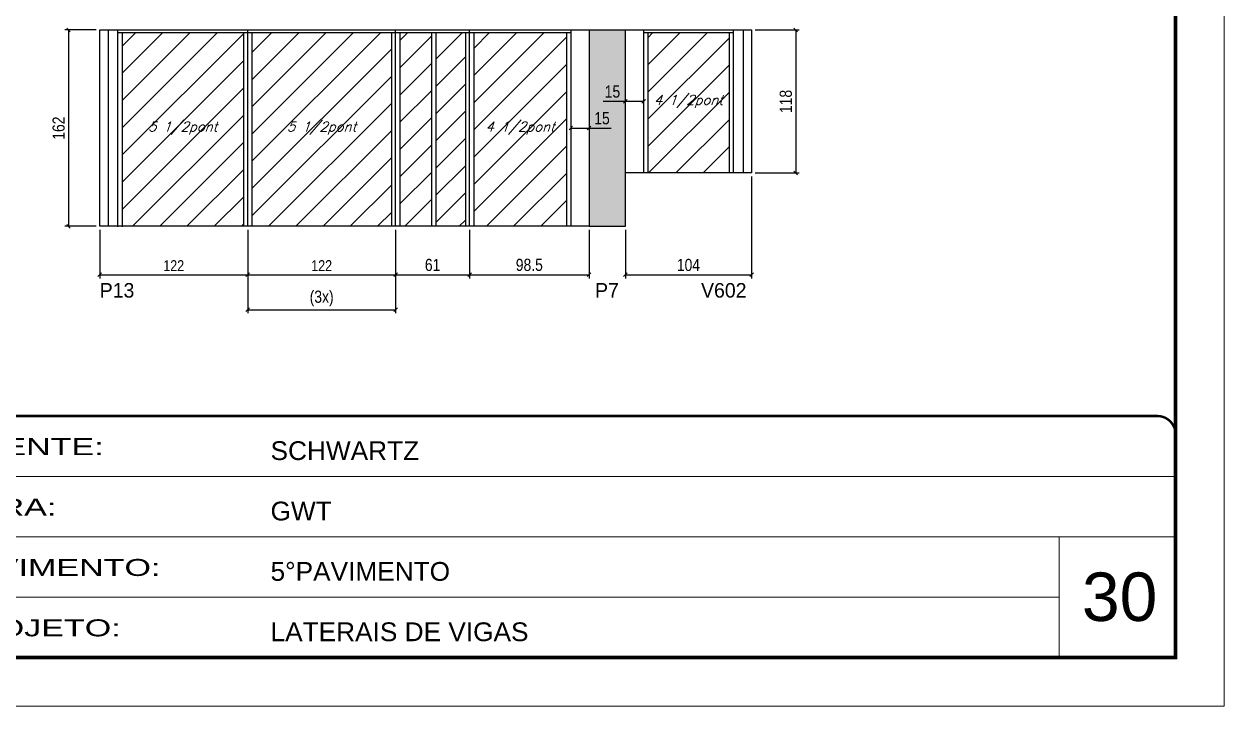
# Model space of a CAD drawing. Extents: x 13154 to 22413, y 1253 to 30260.
# Drawn here: x 15248 to 16238, y 20779 to 21342 of the extents above; entities that cross this region are included whole.
import ezdxf

# ---------------------------------------------------------------- set-up
doc = ezdxf.new("R2010")
doc.units = 0
doc.linetypes.add('CONTINUO', pattern=[0])
doc.linetypes.add('DASHED', pattern=[0.75, 0.5, -0.25])
for name, color, linetype in [('5', 5, 'Continuous'), ('COTA', 241, 'Continuous'), ('Painéis', 200, 'Continuous'), ('SARR_2.2x7', 40, 'Continuous'), ('SARR_3.5x7', 81, 'Continuous'), ('texto', 7, 'Continuous')]:
    doc.layers.add(name, color=color, linetype=linetype)
for name, color, linetype, lineweight in [('CARIMBO', 255, 'Continuous', 9), ('Folhas', 255, 'Continuous', 9), ('Hachura', 251, 'Continuous', 9), ('SARRAFO DE PRESSAO', 251, 'DASHED', 9)]:
    doc.layers.add(name, color=color, linetype=linetype, lineweight=lineweight)
doc.styles.add('ARIAL', font='arial.ttf')
doc.styles.add('COTA TECNICA', font='techl___.ttf', dxfattribs={"height": 10})
doc.styles.add('COTA TECNICA-50', font='techl___.ttf', dxfattribs={"height": 9})
doc.styles.add('Romans', font='romans.shx')
doc.styles.add('ROMAS860', font='ROMAS860.SHX')
doc.styles.add('Tecnologia', font='')
doc.styles.get('Tecnologia').set_extended_font_data('Forgotten Futurist')
doc.dimstyles.new('COTA PAINEL-50', dxfattribs={"dimtxt": 9, "dimasz": 3, "dimexe": 3, "dimexo": 3, "dimgap": 3, "dimtad": 1, "dimdec": 1, "dimzin": 12, "dimdsep": 46, "dimtxsty": 'COTA TECNICA-50', "dimblk1": 'OBLIQUE', "dimblk2": 'OBLIQUE', "dimsah": 1, "dimcen": 0.9, "dimclrd": 4, "dimclre": 4, "dimclrt": 240, "dimadec": 1, "dimazin": 3, "dimtfac": 1, "dimtdec": 1, "dimtmove": 0, "dimatfit": 3, "dimfxl": 1, "dimtolj": 1, "dimtzin": 12, "dimarcsym": 0})
doc.dimstyles.new('PAINEL', dxfattribs={"dimtxt": 10, "dimasz": 3, "dimexe": 3, "dimexo": 3, "dimgap": 3, "dimtad": 1, "dimdec": 1, "dimzin": 12, "dimdsep": 46, "dimtxsty": 'COTA TECNICA', "dimblk1": 'OBLIQUE', "dimblk2": 'OBLIQUE', "dimsah": 1, "dimcen": 0.9, "dimclrd": 4, "dimclre": 4, "dimclrt": 240, "dimadec": 1, "dimazin": 3, "dimtfac": 1, "dimtdec": 1, "dimtmove": 0, "dimatfit": 3, "dimfxl": 1, "dimtolj": 1, "dimtzin": 12, "dimarcsym": 0})

# ---------------------------------------------------------------- blocks, each defined once
blk = doc.blocks.new('9999999999')
at = {"color": 30, "linetype": 'CONTINUO'}
for p, q in [((98564.56, 34379.64), (99583.98, 34379.64)), ((98564.56, 34329.83), (99487.98, 34329.83)), ((99583.98, 34329.83), (99487.98, 34329.83)), ((99487.98, 34329.83), (99487.98, 34230.21)), ((98564.56, 34280.02), (99487.98, 34280.02))]:
    blk.add_line(p, q, dxfattribs=at)
at = {"color": 30, "linetype": 'CONTINUO', "const_width": 2}
blk.add_lwpolyline([(99583.98, 34230.21), (99583.98, 34414.45, 0.414214), (99568.98, 34429.45), (98228.98, 34429.45, 0.414214), (98213.98, 34414.45), (98213.98, 34245.21, 0.414214), (98228.98, 34230.21), (99583.98, 34230.21)], format="xyb", dxfattribs=at)
at = {"layer": 'Folhas'}
blk.add_lwpolyline([(98138.98, 34190.21), (99623.98, 34190.21), (99623.98, 35240.21), (98138.98, 35240.21)], close=True, dxfattribs=at)
at = {"layer": 'Folhas', "color": 30, "const_width": 3}
blk.add_lwpolyline([(98213.98, 34230.21), (99583.98, 34230.21), (99583.98, 35200.21), (98213.98, 35200.21)], close=True, dxfattribs=at)
at = {"color": 7, "linetype": 'Continuous', "ltscale": 5, "style": 'ARIAL'}
for s, height, p in [('SCHWARTZ', 15.483, (98837.68, 34393.13)), ('GWT', 15.483, (98837.68, 34343.32)), ('5°PAVIMENTO', 15.4829, (98837.68, 34293.51)), ('LATERAIS DE VIGAS', 15.4829, (98837.68, 34243.7))]:
    blk.add_text(s, height=height, dxfattribs=at).set_placement(p)
at = {"layer": 'Folhas', "color": 7, "style": 'Tecnologia', "width": 1.5}
for s, p in [('CLIENTE:', (98573.65, 34397.17)), ('OBRA:', (98573.65, 34347.31)), ('PAVIMENTO:', (98573.65, 34297.5)), ('PROJETO:', (98573.65, 34247.69))]:
    blk.add_text(s, height=14, dxfattribs=at).set_placement(p)
blk = doc.blocks.new('_Oblique')
at = {"color": 0, "linetype": 'ByBlock', "lineweight": -2}
blk.add_line((-0.5, -0.5), (0.5, 0.5), dxfattribs=at)
blk = doc.blocks.new('*D730')
at = {"layer": 'COTA', "color": 4, "linetype": 'ByBlock', "lineweight": -2, "transparency": 16777216}
for p, q in [((15310.73, 21171.87), (15310.73, 21131.87)), ((15432.73, 21171.87), (15432.73, 21131.87)), ((15310.73, 21134.87), (15432.73, 21134.87))]:
    blk.add_line(p, q, dxfattribs=at)
at = {"layer": 'Defpoints', "color": 0, "linetype": 'ByBlock', "transparency": 16777216}
for p in [(15310.73, 21174.87), (15432.73, 21174.87), (15432.73, 21134.87)]:
    blk.add_point(p, dxfattribs=at)
at = {"layer": 'COTA', "color": 4, "linetype": 'ByBlock', "lineweight": -2, "transparency": 16777216, "xscale": 3, "yscale": 3, "zscale": 3, "rotation": 180}
blk.add_blockref('_Oblique', (15310.73, 21134.87), dxfattribs=at)
at = {"layer": 'COTA', "color": 4, "linetype": 'ByBlock', "lineweight": -2, "transparency": 16777216, "xscale": 3, "yscale": 3, "zscale": 3}
blk.add_blockref('_Oblique', (15432.73, 21134.87), dxfattribs=at)
at = {"layer": 'COTA', "color": 240, "linetype": 'ByBlock', "transparency": 16777216, "insert": (15371.73, 21142.42), "char_height": 9, "attachment_point": 5, "style": 'COTA TECNICA-50'}
blk.add_mtext('\\A1;122', dxfattribs=at)
blk = doc.blocks.new('*D731')
at = {"layer": 'COTA', "color": 4, "linetype": 'ByBlock', "lineweight": -2, "transparency": 16777216}
for p, q in [((15432.73, 21171.87), (15432.73, 21131.87)), ((15554.73, 21171.87), (15554.73, 21131.87)), ((15432.73, 21134.87), (15554.73, 21134.87))]:
    blk.add_line(p, q, dxfattribs=at)
at = {"layer": 'Defpoints', "color": 0, "linetype": 'ByBlock', "transparency": 16777216}
for p in [(15432.73, 21174.87), (15554.73, 21174.87), (15554.73, 21134.87)]:
    blk.add_point(p, dxfattribs=at)
at = {"layer": 'COTA', "color": 4, "linetype": 'ByBlock', "lineweight": -2, "transparency": 16777216, "xscale": 3, "yscale": 3, "zscale": 3, "rotation": 180}
blk.add_blockref('_Oblique', (15432.73, 21134.87), dxfattribs=at)
at = {"layer": 'COTA', "color": 4, "linetype": 'ByBlock', "lineweight": -2, "transparency": 16777216, "xscale": 3, "yscale": 3, "zscale": 3}
blk.add_blockref('_Oblique', (15554.73, 21134.87), dxfattribs=at)
at = {"layer": 'COTA', "color": 240, "linetype": 'ByBlock', "transparency": 16777216, "insert": (15493.73, 21142.42), "char_height": 9, "attachment_point": 5, "style": 'COTA TECNICA-50'}
blk.add_mtext('\\A1;122', dxfattribs=at)
blk = doc.blocks.new('*D732')
at = {"layer": 'COTA', "color": 4, "lineweight": -2, "transparency": 16777216}
for p, q in [((15554.73, 21171.87), (15554.73, 21131.87)), ((15615.73, 21171.87), (15615.73, 21131.87)), ((15554.73, 21134.87), (15615.73, 21134.87))]:
    blk.add_line(p, q, dxfattribs=at)
at = {"layer": 'Defpoints', "color": 0, "transparency": 16777216}
for p in [(15554.73, 21174.87), (15615.73, 21174.87), (15615.73, 21134.87)]:
    blk.add_point(p, dxfattribs=at)
at = {"layer": 'COTA', "color": 4, "lineweight": -2, "transparency": 16777216, "xscale": 3, "yscale": 3, "zscale": 3, "rotation": 180}
blk.add_blockref('_Oblique', (15554.73, 21134.87), dxfattribs=at)
at = {"layer": 'COTA', "color": 4, "lineweight": -2, "transparency": 16777216, "xscale": 3, "yscale": 3, "zscale": 3}
blk.add_blockref('_Oblique', (15615.73, 21134.87), dxfattribs=at)
at = {"layer": 'COTA', "color": 240, "transparency": 16777216, "insert": (15585.23, 21142.97), "char_height": 10, "attachment_point": 5, "style": 'COTA TECNICA'}
blk.add_mtext('\\A1;61', dxfattribs=at)
blk = doc.blocks.new('*D722')
at = {"layer": 'COTA', "color": 4, "lineweight": -2, "transparency": 16777216}
for p, q in [((15432.73, 21171.87), (15432.73, 21103.1)), ((15554.73, 21171.87), (15554.73, 21103.1)), ((15432.73, 21106.1), (15554.73, 21106.1))]:
    blk.add_line(p, q, dxfattribs=at)
at = {"layer": 'Defpoints', "color": 0, "transparency": 16777216}
for p in [(15432.73, 21174.87), (15554.73, 21174.87), (15554.73, 21106.1)]:
    blk.add_point(p, dxfattribs=at)
at = {"layer": 'COTA', "color": 4, "lineweight": -2, "transparency": 16777216, "xscale": 3, "yscale": 3, "zscale": 3, "rotation": 180}
blk.add_blockref('_Oblique', (15432.73, 21106.1), dxfattribs=at)
at = {"layer": 'COTA', "color": 4, "lineweight": -2, "transparency": 16777216, "xscale": 3, "yscale": 3, "zscale": 3}
blk.add_blockref('_Oblique', (15554.73, 21106.1), dxfattribs=at)
at = {"layer": 'COTA', "color": 240, "transparency": 16777216, "insert": (15493.73, 21115.32), "char_height": 10, "attachment_point": 5, "style": 'COTA TECNICA'}
blk.add_mtext('\\A1;(3x)', dxfattribs=at)
blk = doc.blocks.new('*D723')
at = {"layer": 'COTA', "color": 4, "lineweight": -2, "transparency": 16777216}
for p, q in [((15615.73, 21171.87), (15615.73, 21131.87)), ((15714.23, 21171.87), (15714.23, 21131.87)), ((15615.73, 21134.87), (15714.23, 21134.87))]:
    blk.add_line(p, q, dxfattribs=at)
at = {"layer": 'Defpoints', "color": 0, "transparency": 16777216}
for p in [(15615.73, 21174.87), (15714.23, 21174.87), (15714.23, 21134.87)]:
    blk.add_point(p, dxfattribs=at)
at = {"layer": 'COTA', "color": 4, "lineweight": -2, "transparency": 16777216, "xscale": 3, "yscale": 3, "zscale": 3, "rotation": 180}
blk.add_blockref('_Oblique', (15615.73, 21134.87), dxfattribs=at)
at = {"layer": 'COTA', "color": 4, "lineweight": -2, "transparency": 16777216, "xscale": 3, "yscale": 3, "zscale": 3}
blk.add_blockref('_Oblique', (15714.23, 21134.87), dxfattribs=at)
at = {"layer": 'COTA', "color": 240, "transparency": 16777216, "insert": (15664.98, 21143.01), "char_height": 10, "attachment_point": 5, "style": 'COTA TECNICA'}
blk.add_mtext('\\A1;98.5', dxfattribs=at)
blk = doc.blocks.new('*D724')
at = {"layer": 'COTA', "color": 4, "lineweight": -2, "transparency": 16777216}
for p, q in [((15307.73, 21336.87), (15281.95, 21336.87)), ((15284.95, 21336.87), (15284.95, 21174.87)), ((15307.73, 21174.87), (15281.95, 21174.87))]:
    blk.add_line(p, q, dxfattribs=at)
at = {"layer": 'Defpoints', "color": 0, "transparency": 16777216}
for p in [(15310.73, 21336.87), (15284.95, 21174.87), (15310.73, 21174.87)]:
    blk.add_point(p, dxfattribs=at)
at = {"layer": 'COTA', "color": 4, "lineweight": -2, "transparency": 16777216, "xscale": 3, "yscale": 3, "zscale": 3}
for p, rotation in [((15284.95, 21336.87), 90), ((15284.95, 21174.87), 270)]:
    blk.add_blockref('_Oblique', p, dxfattribs=dict(at, rotation=rotation))
at = {"layer": 'COTA', "color": 240, "transparency": 16777216, "insert": (15276.85, 21255.87), "char_height": 10, "attachment_point": 5, "rotation": 90, "style": 'COTA TECNICA'}
blk.add_mtext('\\A1;162', dxfattribs=at)
blk = doc.blocks.new('*D725')
at = {"layer": 'COTA', "color": 4, "lineweight": -2, "transparency": 16777216}
for p, q in [((15699.23, 21255.87), (15714.23, 21255.87)), ((15714.23, 21255.87), (15732.6, 21255.87))]:
    blk.add_line(p, q, dxfattribs=at)
at = {"layer": 'Defpoints', "color": 0, "transparency": 16777216}
for p in [(15699.23, 21255.87), (15714.23, 21255.87), (15714.23, 21255.87)]:
    blk.add_point(p, dxfattribs=at)
at = {"layer": 'COTA', "color": 4, "lineweight": -2, "transparency": 16777216, "xscale": 3, "yscale": 3, "zscale": 3, "rotation": 180}
blk.add_blockref('_Oblique', (15699.23, 21255.87), dxfattribs=at)
at = {"layer": 'COTA', "color": 4, "lineweight": -2, "transparency": 16777216, "xscale": 3, "yscale": 3, "zscale": 3}
blk.add_blockref('_Oblique', (15714.23, 21255.87), dxfattribs=at)
at = {"layer": 'COTA', "color": 240, "transparency": 16777216, "insert": (15724.92, 21263.98), "char_height": 10, "attachment_point": 5, "style": 'COTA TECNICA'}
blk.add_mtext('\\A1;15', dxfattribs=at)
blk = doc.blocks.new('*D726')
at = {"layer": 'COTA', "color": 4, "lineweight": -2, "transparency": 16777216}
for p, q in [((15848.23, 21215.87), (15848.23, 21131.87)), ((15744.23, 21171.87), (15744.23, 21131.87)), ((15744.23, 21134.87), (15848.23, 21134.87))]:
    blk.add_line(p, q, dxfattribs=at)
at = {"layer": 'Defpoints', "color": 0, "transparency": 16777216}
for p in [(15848.23, 21218.87), (15744.23, 21174.87), (15848.23, 21134.87)]:
    blk.add_point(p, dxfattribs=at)
at = {"layer": 'COTA', "color": 4, "lineweight": -2, "transparency": 16777216, "xscale": 3, "yscale": 3, "zscale": 3, "rotation": 180}
blk.add_blockref('_Oblique', (15744.23, 21134.87), dxfattribs=at)
at = {"layer": 'COTA', "color": 4, "lineweight": -2, "transparency": 16777216, "xscale": 3, "yscale": 3, "zscale": 3}
blk.add_blockref('_Oblique', (15848.23, 21134.87), dxfattribs=at)
at = {"layer": 'COTA', "color": 240, "transparency": 16777216, "insert": (15796.23, 21142.97), "char_height": 10, "attachment_point": 5, "style": 'COTA TECNICA'}
blk.add_mtext('\\A1;104', dxfattribs=at)
blk = doc.blocks.new('*D727')
at = {"layer": 'COTA', "color": 4, "lineweight": -2, "transparency": 16777216}
for p, q in [((15851.23, 21336.87), (15887.64, 21336.87)), ((15884.64, 21336.87), (15884.64, 21218.87)), ((15851.23, 21218.87), (15887.64, 21218.87))]:
    blk.add_line(p, q, dxfattribs=at)
at = {"layer": 'Defpoints', "color": 0, "transparency": 16777216}
for p in [(15848.23, 21336.87), (15848.23, 21218.87), (15884.64, 21218.87)]:
    blk.add_point(p, dxfattribs=at)
at = {"layer": 'COTA', "color": 4, "lineweight": -2, "transparency": 16777216, "xscale": 3, "yscale": 3, "zscale": 3}
for p, rotation in [((15884.64, 21336.87), 90), ((15884.64, 21218.87), 270)]:
    blk.add_blockref('_Oblique', p, dxfattribs=dict(at, rotation=rotation))
at = {"layer": 'COTA', "color": 240, "transparency": 16777216, "insert": (15876.55, 21277.87), "char_height": 10, "attachment_point": 5, "rotation": 90, "style": 'COTA TECNICA'}
blk.add_mtext('\\A1;118', dxfattribs=at)
blk = doc.blocks.new('*D728')
at = {"layer": 'COTA', "color": 4, "lineweight": -2, "transparency": 16777216}
for p, q in [((15744.23, 21277.87), (15725.86, 21277.87)), ((15759.23, 21277.87), (15744.23, 21277.87))]:
    blk.add_line(p, q, dxfattribs=at)
at = {"layer": 'Defpoints', "color": 0, "transparency": 16777216}
for p in [(15744.23, 21277.87), (15744.23, 21277.87), (15759.23, 21277.87)]:
    blk.add_point(p, dxfattribs=at)
at = {"layer": 'COTA', "color": 4, "lineweight": -2, "transparency": 16777216, "xscale": 3, "yscale": 3, "zscale": 3, "rotation": 180}
blk.add_blockref('_Oblique', (15744.23, 21277.87), dxfattribs=at)
at = {"layer": 'COTA', "color": 4, "lineweight": -2, "transparency": 16777216, "xscale": 3, "yscale": 3, "zscale": 3}
blk.add_blockref('_Oblique', (15759.23, 21277.87), dxfattribs=at)
at = {"layer": 'COTA', "color": 240, "transparency": 16777216, "insert": (15733.55, 21285.98), "char_height": 10, "attachment_point": 5, "style": 'COTA TECNICA'}
blk.add_mtext('\\A1;15', dxfattribs=at)

msp = doc.modelspace()

# ---------------------------------------------------------------- hatches: boundary and pattern name
at = {"layer": 'COTA'}
h = msp.add_hatch(dxfattribs=at)
h.set_pattern_fill('AR-CONC', color=256, scale=0.03)
h.set_pattern_definition([(50, (-3183.5, 0), (5.4655401, -0.4781726), [0.5715, -6.2865]), (355, (-3183.5, 0), (-1.0573026, 5.7317054), [0.4572, -5.0292175]), (100.451445, (-3183.0445, -0.04), (4.4082374, 5.2535326), [0.4857003, -5.3427073]), (46.1842, (-3183.5, 1.524), (8.1323712, -1.2612698), [0.85725, -9.42975]), (96.635558, (-3182.822, 1.419), (7.122124, 7.4227837), [0.7285507, -8.0140682]), (351.18415, (-3183.5, 1.524), (7.122124, 7.4227837), [0.685799, -7.543792]), (21, (-3182.738, 1.143), (4.54843174, -3.06795595), [0.5715, -6.2865]), (326, (-3182.738, 1.143), (1.8540609, 5.525639), [0.4572, -5.0292]), (71.451445, (-3182.359, 0.8873), (6.4024926, 2.4576831), [0.4857003, -5.3426981]), (37.5, (-3183.5, 0), (0.0926581, 2.53665117), [0, -4.96824, 0, -5.1054, 0, -5.04825]), (7.5, (-3183.5, 0), (2.00458988, 3.00541724), [0, -2.91084, 0, -4.85394, 0, -1.92405]), (327.5, (-3185.1993, 0), (4.06771786, -0.17186232), [0, -1.905, 0, -5.9436, 0, -7.8867]), (317.5, (-3185.9613, 0), (4.44387544, 0.76279473), [0, -2.4765, 0, -3.94716, 0, -5.6007])])
h.paths.add_polyline_path([(15744.23, 21336.87), (15714.23, 21336.87), (15714.23, 21174.87), (15744.23, 21174.87), (15744.23, 21218.87)])
at = {"layer": 'Hachura', "linetype": 'ByBlock'}
h = msp.add_hatch(dxfattribs=at)
h.set_pattern_fill('ANSI31', color=256, scale=5)
h.paths.add_polyline_path([(15829.73, 21334.67), (15762.73, 21334.67), (15762.73, 21218.87), (15829.73, 21218.87)])
h.paths.add_polyline_path([(15619.23, 21334.67), (15619.23, 21174.87), (15695.73, 21174.87), (15695.73, 21334.67)])
h.paths.add_polyline_path([(15587.78, 21174.87), (15612.23, 21174.87), (15612.23, 21334.67), (15587.78, 21334.67)])
h.paths.add_polyline_path([(15584.28, 21334.67), (15558.23, 21334.67), (15558.23, 21174.87), (15584.28, 21174.87)])
h.paths.add_polyline_path([(15436.23, 21334.67), (15436.23, 21174.87), (15551.23, 21174.87), (15551.23, 21334.67)])
h.paths.add_polyline_path([(15429.23, 21334.67), (15329.23, 21334.67), (15329.23, 21174.87), (15429.23, 21174.87)])

# ---------------------------------------------------------------- linework, layer by layer
at = {"layer": 'COTA'}
for p, q in [((15714.23, 21336.87), (15744.23, 21336.87)), ((15744.23, 21174.87), (15744.23, 21218.87)), ((15714.23, 21174.87), (15744.23, 21174.87))]:
    msp.add_line(p, q, dxfattribs=at)
at = {"layer": 'Painéis', "linetype": 'Continuous'}
for p, q in [((15310.73, 21174.87), (15310.73, 21336.87)), ((15310.73, 21336.87), (15714.23, 21336.87)), ((15432.73, 21174.87), (15432.73, 21336.87)), ((15554.73, 21174.87), (15554.73, 21336.87)), ((15615.73, 21174.87), (15615.73, 21336.87)), ((15714.23, 21336.87), (15714.23, 21174.87)), ((15744.23, 21218.87), (15744.23, 21336.87)), ((15744.23, 21336.87), (15848.23, 21336.87)), ((15848.23, 21336.87), (15848.23, 21218.87)), ((15848.23, 21218.87), (15744.23, 21218.87)), ((15714.23, 21174.87), (15310.73, 21174.87))]:
    msp.add_line(p, q, dxfattribs=at)
at = {"layer": 'SARR_2.2x7', "linetype": 'Continuous'}
for p, q in [((15317.73, 21336.87), (15317.73, 21174.87)), ((15841.23, 21336.87), (15841.23, 21218.87)), ((15325.73, 21334.67), (15432.73, 21334.67)), ((15432.73, 21334.67), (15554.73, 21334.67)), ((15554.73, 21334.67), (15615.73, 21334.67)), ((15615.73, 21334.67), (15699.23, 21334.67)), ((15759.23, 21334.67), (15833.23, 21334.67))]:
    msp.add_line(p, q, dxfattribs=at)
at = {"layer": 'SARR_3.5x7'}
for p, q in [((15325.73, 21174.49), (15325.73, 21336.49)), ((15699.23, 21336.87), (15699.23, 21174.87)), ((15759.23, 21336.87), (15759.23, 21218.87)), ((15833.23, 21336.87), (15833.23, 21218.87)), ((15329.23, 21334.29), (15329.23, 21174.49)), ((15429.23, 21334.67), (15429.23, 21174.87)), ((15436.23, 21334.67), (15436.23, 21174.87)), ((15551.23, 21334.67), (15551.23, 21174.87)), ((15558.23, 21334.67), (15558.23, 21174.87)), ((15584.28, 21334.67), (15584.28, 21174.87)), ((15587.78, 21334.67), (15587.78, 21174.87)), ((15612.23, 21334.67), (15612.23, 21174.87)), ((15619.23, 21334.67), (15619.23, 21174.87)), ((15695.73, 21334.67), (15695.73, 21174.87)), ((15762.73, 21334.67), (15762.73, 21218.87)), ((15829.73, 21334.67), (15829.73, 21218.87))]:
    msp.add_line(p, q, dxfattribs=at)

# ---------------------------------------------------------------- block references
at = {"layer": 'SARRAFO DE PRESSAO', "color": 6, "linetype": 'ByBlock'}
msp.add_blockref('9999999999', (-83386.1, -13411.06), dxfattribs=at)

# ---------------------------------------------------------------- texts
at = {"layer": '5', "linetype": 'Continuous', "style": 'ROMAS860'}
for s, p in [('P13', (15310.71, 21116.07)), ('P7', (15719.22, 21116.07)), ('V602', (15806.61, 21116.07))]:
    msp.add_text(s, height=12, rotation=359.99996, dxfattribs=at).set_placement(p)
at = {"layer": 'CARIMBO', "style": 'ARIAL'}
msp.add_text('30', height=40, dxfattribs=at).set_placement((16120.74, 20849.29))
at = {"layer": 'texto', "color": 2, "char_height": 8, "attachment_point": 5, "style": 'Romans'}
for s, insert in [('{\\Q19;\\C256;4 1/2pont}', (15796.23, 21277.87)), ('{\\Q19;\\C256;5 1/2pont}', (15379.23, 21255.87)), ('{\\Q19;\\C256;5 1/2pont}', (15493.73, 21255.87)), ('{\\Q19;\\C256;4 1/2pont}', (15657.48, 21255.87))]:
    msp.add_mtext(s, dxfattribs=dict(at, insert=insert))

# ---------------------------------------------------------------- dimensions: what is measured, and where the dimension line sits
at = {"layer": 'COTA'}
for base, p1, p2, picture, middle in [((15284.95, 21174.87), (15310.73, 21336.87), (15310.73, 21174.87), '*D724', (15276.85, 21255.87)), ((15884.64, 21218.87), (15848.23, 21336.87), (15848.23, 21218.87), '*D727', (15876.55, 21277.87))]:
    dim = msp.add_linear_dim(base=base, p1=p1, p2=p2, angle=90, dimstyle='PAINEL', dxfattribs=at)
    dim.commit()
    dim.dimension.update_dxf_attribs({"geometry": picture, "text_midpoint": middle})
for base, p1, p2, picture, middle in [((15744.23, 21277.87), (15759.23, 21277.87), (15744.23, 21277.87), '*D728', (15733.55, 21285.98)), ((15714.23, 21255.87), (15699.23, 21255.87), (15714.23, 21255.87), '*D725', (15724.92, 21263.98)), ((15848.23, 21134.87), (15744.23, 21174.87), (15848.23, 21218.87), '*D726', (15796.23, 21142.97)), ((15615.73, 21134.87), (15554.73, 21174.87), (15615.73, 21174.87), '*D732', (15585.23, 21142.97)), ((15714.23, 21134.87), (15615.73, 21174.87), (15714.23, 21174.87), '*D723', (15664.98, 21143.01))]:
    dim = msp.add_linear_dim(base=base, p1=p1, p2=p2, dimstyle='PAINEL', dxfattribs=at)
    dim.commit()
    dim.dimension.update_dxf_attribs({"geometry": picture, "text_midpoint": middle})
at = {"layer": 'COTA', "linetype": 'ByBlock'}
dim = msp.add_linear_dim(base=(15432.73, 21134.87), p1=(15310.73, 21174.87), p2=(15432.73, 21174.87), angle=180, dimstyle='COTA PAINEL-50', override={"dimarcsym": 1}, dxfattribs=at)
dim.commit()
dim.dimension.update_dxf_attribs({"geometry": '*D730', "text_midpoint": (15371.73, 21142.42)})
dim = msp.add_linear_dim(base=(15554.73, 21134.87), p1=(15432.73, 21174.87), p2=(15554.73, 21174.87), dimstyle='COTA PAINEL-50', override={"dimarcsym": 1}, dxfattribs=at)
dim.commit()
dim.dimension.update_dxf_attribs({"geometry": '*D731', "text_midpoint": (15493.73, 21142.42)})
at = {"layer": 'COTA'}
dim = msp.add_linear_dim(base=(15554.73, 21106.1), p1=(15432.73, 21174.87), p2=(15554.73, 21174.87), text='(3x)', dimstyle='PAINEL', dxfattribs=at)
dim.commit()
dim.dimension.update_dxf_attribs({"geometry": '*D722', "text_midpoint": (15493.73, 21115.32)})

doc.saveas('drawing.dxf')
